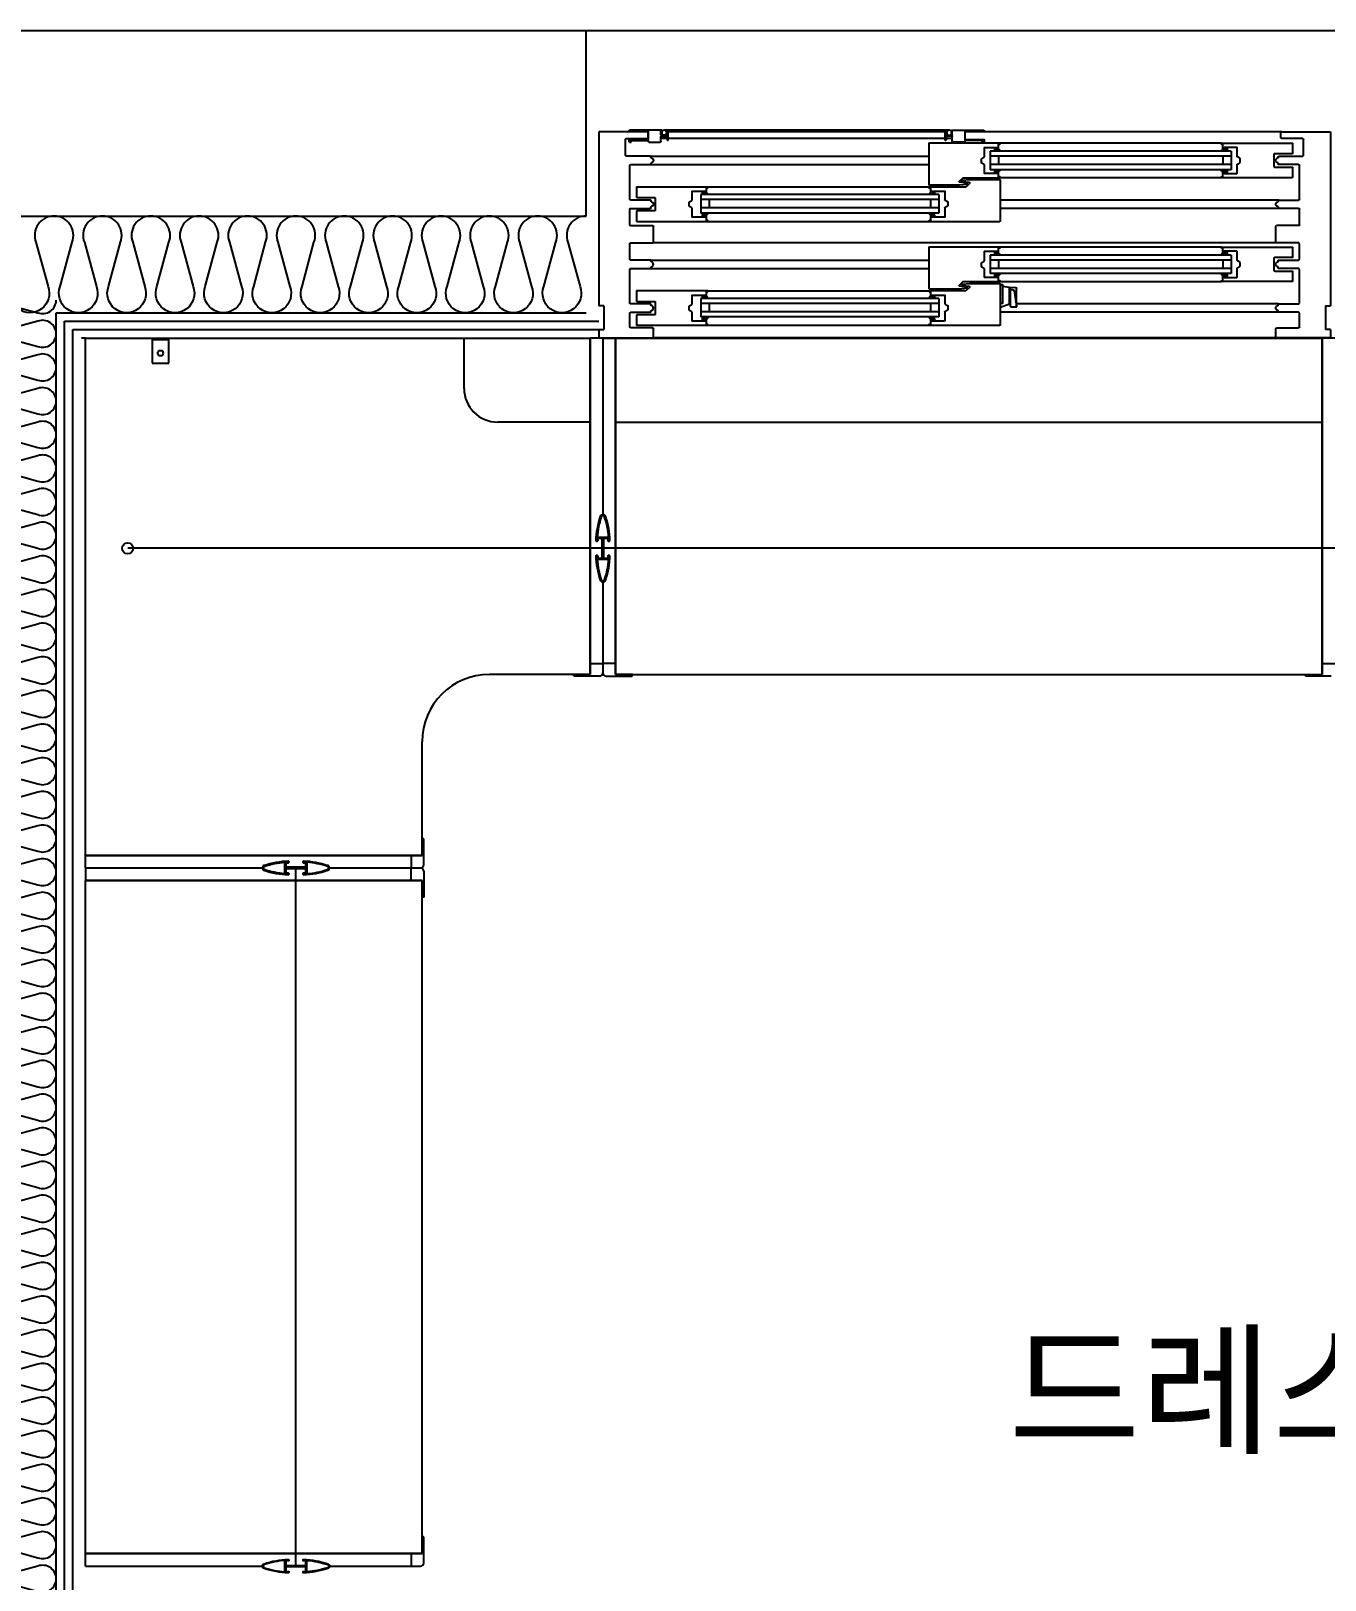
# Model space of a CAD drawing. Header units: millimetres. Extents: x -33000 to 294000, y 0 to 42408.
# Drawn here: x 278241 to 279780, y 22633 to 24475 of the extents above; entities that cross this region are included whole.
import ezdxf
from ezdxf.enums import TextEntityAlignment as Align

# ---------------------------------------------------------------- set-up
doc = ezdxf.new("R2010")
doc.units = ezdxf.units.MM
doc.header["$LTSCALE"] = 50
doc.layers.add('arch', color=8, linetype='Continuous')
doc.layers.add('실명', color=9, linetype='Continuous')
doc.styles.add('FORTELINE', font='malgun.ttf')

# ---------------------------------------------------------------- blocks, each defined once
blk = doc.blocks.new('XR-Unit-Plan$0$WG-민간-BPW_900')
for p, q in [((15, 245.3), (15, 38.3)), ((73, 245.3), (15, 245.3)), ((73, 245.3), (449.6, 245.3)), ((74, 238.3), (74, 244.3)), ((465.6, 247.2), (427.1, 247.2)), ((427.1, 246.2), (449.1, 246.2)), ((449.6, 245.7), (449.6, 236.7)), ((464.6, 241.7), (464.6, 246.2)), ((464.6, 246.2), (465.6, 246.2)), ((464.6, 234.2), (464.6, 239.7)), ((471.6, 241.2), (465.1, 241.2)), ((465.1, 240.2), (471.6, 240.2)), ((468.5, 247.3), (807, 247.3)), ((472.1, 247.2), (471.6, 247.2)), ((471.6, 246.2), (472.1, 246.2)), ((472.1, 246.2), (472.1, 241.7)), ((472.1, 239.7), (472.1, 235.7)), ((473.1, 235.7), (473.1, 246.2)), ((473.1, 245.3), (802.5, 245.3)), ((802.5, 235.7), (802.5, 246.2)), ((803.5, 247.2), (804, 247.2)), ((804, 246.2), (803.5, 246.2)), ((803.5, 246.2), (803.5, 241.7)), ((803.5, 239.7), (803.5, 235.7)), ((804, 241.2), (810.5, 241.2)), ((810.5, 240.2), (804, 240.2)), ((810, 247.2), (848.5, 247.2)), ((811, 246.2), (810, 246.2)), ((811, 241.7), (811, 246.2)), ((811, 234.2), (811, 239.7)), ((826, 245.7), (826, 236.7)), ((826, 238.3), (826, 244.3)), ((848.5, 246.2), (826.5, 246.2)), ((827, 245.3), (885, 245.3)), ((885, 245.3), (885, 38.3)), ((47, 217.3), (47, 236.3)), ((48, 237.3), (73, 237.3)), ((133, 222.2), (419.5, 222.2)), ((133, 222.2), (133, 200.3)), ((143, 224.8), (145.6, 222.2)), ((144.5, 231.8), (408, 231.8)), ((409.5, 224.8), (406.9, 222.2)), ((419.5, 222.2), (419.5, 200.3)), ((426.6, 235.7), (426.6, 233.7)), ((449.1, 236.2), (427.1, 236.2)), ((427.1, 233.2), (429.1, 233.2)), ((427.6, 234), (427.6, 235.2)), ((427.6, 235.2), (449.1, 235.2)), ((429.1, 234), (427.6, 234)), ((429.1, 233.2), (429.1, 234)), ((449.6, 234.7), (449.6, 233.7)), ((450.1, 233.2), (463.6, 233.2)), ((464.6, 237.3), (472.1, 237.3)), ((473.1, 237.3), (802.5, 237.3)), ((803.5, 237.3), (811, 237.3)), ((825.5, 233.2), (812, 233.2)), ((826, 234.7), (826, 233.7)), ((826.5, 236.2), (848.5, 236.2)), ((848, 235.2), (826.5, 235.2)), ((852, 237.3), (827, 237.3)), ((846.5, 233.2), (846.5, 234)), ((846.5, 234), (848, 234)), ((848.5, 233.2), (846.5, 233.2)), ((848, 234), (848, 235.2)), ((849, 235.7), (849, 233.7)), ((853, 217.3), (853, 236.3)), ((76.5, 216.3), (48, 216.3)), ((52, 165.2), (52, 205.3)), ((53, 206.3), (76.5, 206.3)), ((77, 215.1), (77, 215.8)), ((77, 206.8), (77, 207.4)), ((133, 216.3), (419.5, 216.3)), ((133, 206.3), (419.5, 206.3)), ((143, 216.3), (143, 206.3)), ((409.5, 216.3), (409.5, 206.3)), ((823.5, 216.3), (492.5, 216.3)), ((823.5, 206.3), (492.5, 206.3)), ((823, 215.1), (823, 215.8)), ((823, 206.8), (823, 207.4)), ((823.5, 216.3), (852, 216.3)), ((847, 206.3), (823.5, 206.3)), ((848, 165.2), (848, 205.3)), ((133, 200.3), (419.5, 200.3)), ((143, 197.7), (145.6, 200.3)), ((144.5, 190.8), (408, 190.8)), ((409.5, 197.7), (406.9, 200.3)), ((407.5, 139.3), (407.5, 187.8)), ((408, 188.3), (444, 188.3)), ((444, 188.3), (452.6, 187.3)), ((452.6, 186.2), (444, 185.3)), ((444, 185.3), (444, 183.8)), ((453, 186.8), (453, 186.7)), ((444, 183.8), (448.4, 179.7)), ((448.4, 179.7), (492, 179.7)), ((473.5, 174.3), (473.5, 164.5)), ((489, 174.8), (474, 174.8)), ((480.5, 170.7), (480.5, 148.8)), ((480.5, 170.7), (763.7, 170.7)), ((485.5, 173.3), (488.5, 173.3)), ((485.5, 171.8), (485.5, 173.3)), ((490, 171.8), (485.5, 171.8)), ((489, 173.8), (489, 174.8)), ((492, 178.7), (490.5, 178.7)), ((490.5, 178.7), (490.5, 172.3)), ((490.5, 173.3), (493.1, 170.7)), ((492, 179.7), (755.5, 179.7)), ((757, 173.3), (754.4, 170.7)), ((763.7, 170.7), (763.7, 148.8)), ((52, 134.8), (52, 153.3)), ((76.5, 164.2), (53, 164.2)), ((53, 154.3), (76.5, 154.3)), ((76.5, 164.2), (407.5, 164.2)), ((76.5, 154.3), (407.5, 154.3)), ((77, 163.1), (77, 163.8)), ((77, 154.8), (77, 155.4)), ((470, 162), (470, 157.5)), ((473.2, 164.1), (470.3, 162.4)), ((470.3, 157.1), (473.2, 155.4)), ((473.5, 155), (473.5, 144.3)), ((480.5, 164.8), (763.7, 164.8)), ((480.5, 154.8), (763.7, 154.8)), ((480.5, 148.8), (763.7, 148.8)), ((490.5, 164.8), (490.5, 154.8)), ((490.5, 164.8), (490.5, 154.8)), ((490.5, 146.2), (493.1, 148.8)), ((753.7, 164.8), (753.7, 154.8)), ((753.7, 164.8), (753.7, 154.8)), ((757, 146.2), (754.4, 148.8)), ((823, 163.1), (823, 163.8)), ((823, 154.8), (823, 155.4)), ((823.5, 164.2), (847, 164.2)), ((847, 154.3), (823.5, 154.3)), ((848, 134.8), (848, 153.3)), ((53, 133.8), (79, 133.8)), ((492, 138.8), (408, 138.8)), ((474, 143.8), (489, 143.8)), ((485.5, 145.3), (485.5, 146.8)), ((485.5, 146.8), (490, 146.8)), ((488.5, 145.3), (485.5, 145.3)), ((489, 143.8), (489, 144.8)), ((490.5, 146.3), (490.5, 139.8)), ((490.5, 139.8), (492, 139.8)), ((755.5, 138.8), (492, 138.8)), ((847, 133.8), (821, 133.8)), ((79, 113.3), (821, 113.3)), ((133, 98.7), (133, 76.8)), ((133, 98.7), (419.5, 98.7)), ((133, 92.8), (419.5, 92.8)), ((143, 101.3), (145.6, 98.7)), ((143, 92.8), (143, 82.8)), ((143, 92.8), (143, 82.8)), ((144.5, 108.3), (408, 108.3)), ((409.5, 101.3), (406.9, 98.7)), ((409.5, 92.8), (409.5, 82.8)), ((409.5, 92.8), (409.5, 82.8)), ((419.5, 98.7), (419.5, 76.8)), ((823.5, 92.8), (492.5, 92.8)), ((60, 79.3), (60, 67.8)), ((133, 82.8), (419.5, 82.8)), ((133, 76.8), (419.5, 76.8)), ((143, 74.2), (145.6, 76.8)), ((409.5, 74.2), (406.9, 76.8)), ((823.5, 82.8), (492.5, 82.8)), ((408, 67.3), (144.5, 67.3)), ((388.1, 37.9), (388.1, 59)), ((391.1, 56.4), (388.2, 38)), ((389, 60), (396.6, 60.3)), ((395.3, 58), (393, 58)), ((395.3, 58), (395.3, 60.2)), ((395.3, 37.9), (395.3, 58)), ((407.5, 15.8), (407.5, 64.3)), ((408, 64.8), (444, 64.8)), ((444, 64.8), (452.6, 63.8)), ((452.6, 62.7), (444, 61.8)), ((444, 61.8), (444, 60.3)), ((444, 60.3), (448.4, 56.3)), ((448.4, 56.3), (492, 56.3)), ((453, 63.3), (453, 63.2)), ((490.5, 55.2), (490.5, 48.8)), ((492, 55.2), (490.5, 55.2)), ((755.5, 56.3), (492, 56.3)), ((21, 38.3), (15, 38.3)), ((21, 38.3), (21, 10.3)), ((76.5, 40.8), (388.1, 40.8)), ((389.1, 36.9), (394.3, 36.9)), ((396.6, 40.8), (395.3, 40.8)), ((470, 38.5), (470, 34)), ((473.2, 40.6), (470.3, 38.9)), ((473.5, 50.8), (473.5, 41)), ((489, 51.3), (474, 51.3)), ((480.5, 47.2), (480.5, 25.3)), ((480.5, 47.2), (763.7, 47.2)), ((480.5, 41.3), (763.7, 41.3)), ((485.5, 49.8), (488.5, 49.8)), ((485.5, 48.3), (485.5, 49.8)), ((490, 48.3), (485.5, 48.3)), ((489, 50.3), (489, 51.3)), ((490.5, 49.8), (493.1, 47.2)), ((490.5, 41.3), (490.5, 31.3)), ((490.5, 41.3), (490.5, 31.3)), ((753.7, 41.3), (753.7, 31.3)), ((753.7, 41.3), (753.7, 31.3)), ((757, 49.8), (754.4, 47.2)), ((763.7, 47.2), (763.7, 25.3)), ((879, 38.3), (885, 38.3)), ((879, 38.3), (879, 10.3)), ((76.5, 30.8), (407.5, 30.8)), ((470.3, 33.6), (473.2, 31.9)), ((473.5, 31.5), (473.5, 20.8)), ((474, 20.3), (489, 20.3)), ((480.5, 31.3), (763.7, 31.3)), ((480.5, 25.3), (763.7, 25.3)), ((485.5, 21.8), (485.5, 23.3)), ((485.5, 23.3), (490, 23.3)), ((488.5, 21.8), (485.5, 21.8)), ((489, 20.3), (489, 21.3)), ((490.5, 22.7), (493.1, 25.3)), ((490.5, 22.8), (490.5, 16.3)), ((757, 22.7), (754.4, 25.3)), ((840, 27.3), (840, 15.8)), ((15, 10.3), (21, 10.3)), ((15, 10.3), (15, 0.3)), ((15, 0.3), (79, 0.3)), ((79, 12.3), (53, 12.3)), ((79, 0.3), (821, 0.3)), ((80, 1.3), (80, 11.3)), ((492, 15.3), (408, 15.3)), ((490.5, 16.3), (492, 16.3)), ((755.5, 15.3), (492, 15.3)), ((820, 1.3), (820, 11.3)), ((821, 12.3), (847, 12.3)), ((885, 0.3), (821, 0.3)), ((885, 10.3), (879, 10.3)), ((885, 10.3), (885, 0.3))]:
    blk.add_line(p, q)
for points in [[(60.5, 231.8, 0.414214), (60, 231.3)], [(60, 231.3), (60, 219.8, 0.414214), (60.5, 219.3)], [(143, 191.8), (143, 198.3, 0.414214), (142.5, 198.8), (138, 198.8), (138, 197.3), (141, 197.3, -0.414214), (141.5, 196.8), (141.5, 195.7), (126.5, 195.7, -0.414214), (126, 196.2), (126, 206.5, 0.269143), (125.7, 206.9), (122.8, 208.6, -0.269143), (122.5, 209), (122.5, 213.5, -0.269143), (122.8, 213.9), (125.7, 215.6, 0.269143), (126, 216), (126, 226.3, -0.414214), (126.5, 226.8), (141.5, 226.8), (141.5, 225.8, -0.414214), (141, 225.3), (138, 225.3), (138, 223.8), (142.5, 223.8, 0.414214), (143, 224.3), (143, 230.8)], [(143, 230.8), (144.5, 230.8, 1), (144.5, 231.8)], [(409.5, 224.3), (409.5, 230.8), (408, 230.8, -1), (408, 231.8), (492, 231.8, -0.414214), (492.5, 231.3), (492.5, 182.8, -0.414214), (492, 182.3), (456, 182.3), (447.4, 183.2, -0.382193), (447, 183.7), (447, 183.8, -0.382131), (447.4, 184.3), (456, 185.3), (456, 186.7), (451.5, 190.8), (408, 190.8, -0.414214), (407.5, 191.3, -0.414214), (408, 191.8), (409.5, 191.8), (409.5, 195.2), (410, 195.7), (409.5, 196.2), (409.5, 198.3, -0.414214), (410, 198.8), (414.5, 198.8), (414.5, 197.3), (411.5, 197.3, 0.414214), (411, 196.8), (411, 195.7), (426, 195.7, 0.414214), (426.5, 196.2), (426.5, 206, -0.269143), (426.8, 206.4), (429.7, 208.1, 0.269143), (430, 208.5), (430, 213, 0.269143), (429.7, 213.4), (426.8, 215.1, -0.269143), (426.5, 215.5), (426.5, 226.3, 0.414214), (426, 226.8), (411, 226.8), (411, 225.8, 0.414214), (411.5, 225.3), (414.5, 225.3), (414.5, 223.8), (410, 223.8, -0.414214), (409.5, 224.3)], [(60.5, 203.3, 0.414214), (60, 202.8), (60, 191.3)], [(60.5, 219.3), (81.3, 219.3, -0.414214), (82.3, 218.3), (82.3, 204.3, -0.414214), (81.3, 203.3), (60.5, 203.3)], [(60, 191.3, 0.414214), (60.5, 190.8)], [(144.5, 190.8, 0.414214), (145, 191.3, 0.414214), (144.5, 191.8), (143, 191.8)], [(757, 178.7), (755.5, 178.7, -1), (755.5, 179.7)], [(757, 139.8), (757, 146.3, -0.414214), (757.5, 146.8), (762, 146.8), (762, 145.3), (759, 145.3, 0.414214), (758.5, 144.8), (758.5, 143.8), (773.5, 143.8, 0.414214), (774, 144.3), (774, 154.5, -0.269143), (774.3, 154.9), (777.2, 156.6, 0.269143), (777.5, 157), (777.5, 161.5, 0.269143), (777.2, 161.9), (774.3, 163.6, -0.269143), (774, 164), (774, 174.3, 0.414214), (773.5, 174.8), (758.5, 174.8), (758.5, 173.8, 0.414214), (759, 173.3), (762, 173.3), (762, 171.8), (757.5, 171.8, -0.414214), (757, 172.3), (757, 178.7)], [(839.5, 167.3), (818.7, 167.3, 0.414214), (817.7, 166.3), (817.7, 152.3, 0.414214), (818.7, 151.3), (839.5, 151.3)], [(839.5, 179.7, -0.414214), (840, 179.2)], [(840, 179.2), (840, 167.8, -0.414214), (839.5, 167.3)], [(839.5, 151.3, -0.414214), (840, 150.8)], [(840, 150.8), (840, 139.3, -0.414214), (839.5, 138.8)], [(53, 113.3), (79, 113.3, 0.414214), (80, 114.3), (80, 132.8)], [(755.5, 138.8, -0.414214), (755, 139.3, -0.414214), (755.5, 139.8), (757, 139.8)], [(847, 113.3), (821, 113.3, -0.414214), (820, 114.3), (820, 132.8)], [(53, 82.8), (76.5, 82.8, 0.414214), (77, 83.3), (77, 83.9, -0.341999), (77.7, 84.8, 0.774597), (77.7, 90.7, -0.341999), (77, 91.6), (77, 92.3, 0.414214), (76.5, 92.8), (53, 92.8, -0.414214), (52, 93.8), (52, 112.3, -0.414214), (53, 113.3)], [(847, 82.8), (823.5, 82.8, -0.414214), (823, 83.3), (823, 83.9, 0.341999), (822.2, 84.8, -0.774597), (822.2, 90.7, 0.341999), (823, 91.6), (823, 92.3, -0.414214), (823.5, 92.8), (847, 92.8, 0.414214), (848, 93.8), (848, 112.3, 0.414214), (847, 113.3)], [(60.5, 108.3, 0.414214), (60, 107.8)], [(60, 107.8), (60, 96.3, 0.414214), (60.5, 95.8)], [(60.5, 95.8), (81.3, 95.8, -0.414214), (82.3, 94.8), (82.3, 80.8, -0.414214), (81.3, 79.8), (60.5, 79.8)], [(143, 68.3), (143, 74.8, 0.414214), (142.5, 75.3), (138, 75.3), (138, 73.8), (141, 73.8, -0.414214), (141.5, 73.3), (141.5, 72.3), (126.5, 72.3, -0.414214), (126, 72.8), (126, 83, 0.269143), (125.7, 83.4), (122.8, 85.1, -0.269143), (122.5, 85.5), (122.5, 90, -0.269143), (122.8, 90.4), (125.7, 92.1, 0.269143), (126, 92.5), (126, 102.8, -0.414214), (126.5, 103.3), (141.5, 103.3), (141.5, 102.3, -0.414214), (141, 101.8), (138, 101.8), (138, 100.3), (142.5, 100.3, 0.414214), (143, 100.8)], [(143, 100.8), (143, 107.3), (144.5, 107.3, 1), (144.5, 108.3)], [(409.5, 100.8), (409.5, 107.3), (408, 107.3, -1), (408, 108.3), (492, 108.3, -0.414214), (492.5, 107.8), (492.5, 59.3, -0.414214), (492, 58.8), (456, 58.8), (447.4, 59.7, -0.382193), (447, 60.2), (447, 60.3, -0.382131), (447.4, 60.8), (456, 61.8), (456, 63.2), (451.5, 67.3), (408, 67.3, -0.414214), (407.5, 67.8, -0.414214), (408, 68.3), (409.5, 68.3), (409.5, 74.8)], [(409.5, 74.8, -0.414214), (410, 75.3), (414.5, 75.3), (414.5, 73.8), (411.5, 73.8, 0.414214), (411, 73.3), (411, 72.3), (426, 72.3, 0.414214), (426.5, 72.8), (426.5, 82.5, -0.269143), (426.8, 82.9), (429.7, 84.6, 0.269143), (430, 85), (430, 89.5, 0.269143), (429.7, 89.9), (426.8, 91.6, -0.269143), (426.5, 92), (426.5, 102.8, 0.414214), (426, 103.3), (411, 103.3), (411, 102.3, 0.414214), (411.5, 101.8), (414.5, 101.8), (414.5, 100.3), (410, 100.3, -0.414214), (409.5, 100.8)], [(52, 81.8, -0.414214), (53, 82.8)], [(53, 40.8, -0.414214), (52, 41.8), (52, 81.8)], [(60.5, 79.8, 0.414214), (60, 79.3)], [(848, 81.8, 0.414214), (847, 82.8)], [(847, 40.8, 0.414214), (848, 41.8), (848, 81.8)], [(60, 67.8, 0.414214), (60.5, 67.3)], [(60.5, 67.3), (144.5, 67.3, 0.414214), (145, 67.8, 0.414214), (144.5, 68.3), (143, 68.3)], [(757, 55.2), (755.5, 55.2, -1), (755.5, 56.3)], [(757, 16.3), (757, 22.8, -0.414214), (757.5, 23.3), (762, 23.3), (762, 21.8), (759, 21.8, 0.414214), (758.5, 21.3), (758.5, 20.3), (773.5, 20.3, 0.414214), (774, 20.8), (774, 31, -0.269143), (774.3, 31.4), (777.2, 33.1, 0.269143), (777.5, 33.5), (777.5, 38, 0.269143), (777.2, 38.4), (774.3, 40.1, -0.269143), (774, 40.5), (774, 50.8, 0.414214), (773.5, 51.3), (758.5, 51.3), (758.5, 50.3, 0.414214), (759, 49.8), (762, 49.8), (762, 48.3), (757.5, 48.3, -0.414214), (757, 48.8), (757, 55.2)], [(839.5, 56.3, -0.414214), (840, 55.7)], [(840, 55.7), (840, 44.3, -0.414214), (839.5, 43.8)], [(53, 30.8), (76.5, 30.8, 0.414214), (77, 31.3), (77, 31.9, -0.341999), (77.7, 32.8, 0.774597), (77.7, 38.7, -0.341999), (77, 39.6), (77, 40.3, 0.414214), (76.5, 40.8), (53, 40.8)], [(839.5, 43.8), (818.7, 43.8, 0.414214), (817.7, 42.8), (817.7, 28.8, 0.414214), (818.7, 27.8), (839.5, 27.8)], [(847, 30.8), (823.5, 30.8, -0.414214), (823, 31.3), (823, 31.9, 0.341999), (822.2, 32.8, -0.774597), (822.2, 38.7, 0.341999), (823, 39.6), (823, 40.3, -0.414214), (823.5, 40.8), (847, 40.8)], [(52, 13.3), (52, 29.8, -0.414214), (53, 30.8)], [(839.5, 27.8, -0.414214), (840, 27.3)], [(848, 13.3), (848, 29.8, 0.414214), (847, 30.8)], [(755.5, 15.3, -0.414214), (755, 15.8, -0.414214), (755.5, 16.3), (757, 16.3)], [(840, 16.2), (840, 15.8, -0.414214), (839.5, 15.3)]]:
    blk.add_lwpolyline(points, format="xyb")
for points in [[(144.5, 231.8), (60.5, 231.8)], [(60.5, 190.8), (144.5, 190.8)], [(755.5, 179.7), (839.5, 179.7)], [(839.5, 138.8), (755.5, 138.8)], [(144.5, 108.3), (60.5, 108.3)], [(407.5, 36.8), (396.6, 40.8), (396.6, 60.3), (404.9, 61.6)], [(407.5, 63.8), (404.9, 63.8), (404.9, 41.1), (407.5, 41.1)], [(755.5, 56.3), (839.5, 56.3)], [(839.5, 15.3), (755.5, 15.3)]]:
    blk.add_lwpolyline(points)
for centre in [(468.5, 244.3), (807, 244.3)]:
    blk.add_circle(centre, 3)
for centre, radius, start, end in [((73, 244.3), 1, 0, 90), ((427.1, 246.7), 0.5, 90, 270), ((449.1, 245.7), 0.5, 0, 90), ((465.1, 241.7), 0.5, 180, 270), ((465.1, 239.7), 0.5, 90, 180), ((465.6, 246.7), 0.5, 270, 90), ((471.6, 246.7), 0.5, 90, 270), ((471.6, 241.7), 0.5, 270, 0), ((471.6, 239.7), 0.5, 0, 90), ((472.1, 246.2), 1, 0, 90), ((803.5, 246.2), 1, 90, 180), ((804, 241.7), 0.5, 180, 270), ((804, 239.7), 0.5, 90, 180), ((804, 246.7), 0.5, 270, 90), ((810, 246.7), 0.5, 90, 270), ((810.5, 241.7), 0.5, 270, 0), ((810.5, 239.7), 0.5, 0, 90), ((826.5, 245.7), 0.5, 90, 180), ((827, 244.3), 1, 90, 180), ((848.5, 246.7), 0.5, 270, 90), ((48, 236.3), 1, 90, 180), ((73, 238.3), 1, 270, 0), ((427.1, 235.7), 0.5, 90, 180), ((427.1, 233.7), 0.5, 180, 270), ((449.1, 236.7), 0.5, 270, 0), ((449.1, 234.7), 0.5, 0, 90), ((450.1, 233.7), 0.5, 180, 270), ((463.6, 234.2), 1, 270, 0), ((472.6, 235.7), 0.5, 180, 0), ((803, 235.7), 0.5, 180, 0), ((812, 234.2), 1, 180, 270), ((825.5, 233.7), 0.5, 270, 0), ((827, 238.3), 1, 180, 270), ((826.5, 236.7), 0.5, 180, 270), ((826.5, 234.7), 0.5, 90, 180), ((848.5, 235.7), 0.5, 0, 90), ((848.5, 233.7), 0.5, 270, 0), ((852, 236.3), 1, 0, 90), ((48, 217.3), 1, 180, 270), ((53, 205.3), 1, 90, 180), ((76.5, 215.8), 0.5, 0, 90), ((76.5, 206.8), 0.5, 270, 0), ((78, 215.1), 1, 180, 255.5225), ((78, 207.4), 1, 104.4775, 180), ((77, 211.3), 3, 284.4775, 75.5225), ((823, 211.3), 3, 104.4775, 255.5225), ((822, 215.1), 1, 284.4775, 0), ((822, 207.4), 1, 0, 75.5225), ((823.5, 215.8), 0.5, 90, 180), ((823.5, 206.8), 0.5, 180, 270), ((847, 205.3), 1, 0, 90), ((852, 217.3), 1, 270, 0), ((408, 187.8), 0.5, 90, 180), ((452.5, 186.8), 0.5, 0, 83.666), ((452.5, 186.7), 0.5, 276.3464, 0), ((474, 174.3), 0.5, 90, 180), ((488.5, 173.8), 0.5, 270, 0), ((490, 172.3), 0.5, 270, 0), ((492, 179.2), 0.5, 270, 90), ((53, 165.2), 1, 180, 270), ((53, 153.3), 1, 90, 180), ((76.5, 163.8), 0.5, 0, 90.0003), ((76.5, 154.8), 0.5, 270, 0), ((78, 163.1), 1, 180, 255.5225), ((78, 155.4), 1, 104.4775, 180), ((77, 159.3), 3, 284.4775, 75.5225), ((470.5, 162), 0.5, 119.7449, 180), ((470.5, 157.5), 0.5, 180, 240.2551), ((473, 164.5), 0.5, 299.7449, 0), ((473, 155), 0.5, 360, 60.2551), ((823, 159.3), 3, 104.4775, 255.5225), ((822, 163.1), 1, 284.4775, 0), ((822, 155.4), 1, 0, 75.5225), ((823.5, 163.8), 0.5, 89.9997, 180), ((823.5, 154.8), 0.5, 180, 270), ((847, 165.2), 1, 270, 0), ((847, 153.3), 1, 0, 90), ((53, 134.8), 1, 180, 270), ((79, 132.8), 1, 0, 90), ((408, 139.3), 0.5, 180, 270), ((474, 144.3), 0.5, 180, 270), ((488.5, 144.8), 0.5, 0, 90), ((490, 146.3), 0.5, 0, 90), ((492, 139.3), 0.5, 270, 90), ((821, 132.8), 1, 90, 180), ((847, 134.8), 1, 270, 0), ((389.1, 59), 1, 92.2775, 180), ((393, 56.1), 1.88, 90, 168.8801), ((408, 64.3), 0.5, 90, 180), ((452.5, 63.3), 0.5, 0, 83.666), ((452.5, 63.2), 0.5, 276.3464, 0), ((492, 55.7), 0.5, 270, 90), ((389.1, 37.9), 1, 180, 270), ((389.2, 37.9), 1, 171.0635, 270), ((394.3, 37.9), 1, 270, 0.0858), ((470.5, 38.5), 0.5, 119.7449, 180), ((473, 41), 0.5, 299.7449, 0), ((474, 50.8), 0.5, 90, 180), ((488.5, 50.3), 0.5, 270, 0), ((490, 48.8), 0.5, 270, 0), ((470.5, 34), 0.5, 180, 240.2551), ((473, 31.5), 0.5, 360, 60.2551), ((474, 20.8), 0.5, 180, 270), ((488.5, 21.3), 0.5, 0, 90), ((490, 22.8), 0.5, 0, 90), ((53, 13.3), 1, 180, 270), ((79, 11.3), 1, 0, 90), ((79, 1.3), 1, 270, 0), ((408, 15.8), 0.5, 180, 270), ((492, 15.8), 0.5, 270, 90), ((821, 11.3), 1, 90, 180), ((821, 1.3), 1, 180, 270), ((847, 13.3), 1, 270, 0)]:
    blk.add_arc(centre, radius, start, end)

msp = doc.modelspace()

# ---------------------------------------------------------------- linework, layer by layer
at = {"layer": 'arch', "ltscale": 25}
for p, q in [((278901.2, 24474.6), (277941.2, 24474.6)), ((278901.2, 24254.6), (278901.2, 24474.6)), ((279801.2, 24474.6), (278901.2, 24474.6)), ((278191.2, 24254.6), (278901.2, 24254.6)), ((278271.2, 21264.6), (278271.2, 24139.6)), ((278271.2, 24139.6), (278901.2, 24139.6)), ((278281.2, 24129.6), (278916.2, 24129.6)), ((278281.2, 21264.6), (278281.2, 24129.6)), ((278291.2, 24119.6), (278916.2, 24119.6)), ((278291.2, 21264.6), (278291.2, 24119.6)), ((278306.2, 24109.6), (278301.2, 24109.6)), ((278306.2, 23494.6), (278306.2, 24109.6)), ((278306.2, 24109.6), (278906.2, 24109.6)), ((278385.2, 24109.6), (278385.2, 24079.6)), ((278405.2, 24107.6), (278385.2, 24107.6)), ((278405.2, 24079.6), (278405.2, 24109.6)), ((278756.2, 24049.6), (278756.2, 24109.6)), ((278906.2, 23709.6), (278906.2, 24109.6)), ((278921.2, 24109.6), (278906.2, 24109.6)), ((278921.2, 24109.6), (278936.2, 24109.6)), ((278936.2, 24109.6), (279776.2, 24109.6)), ((278936.2, 23709.6), (278936.2, 24109.6)), ((279776.2, 23709.6), (279776.2, 24109.6)), ((279791.2, 24109.6), (279776.2, 24109.6)), ((278385.2, 24079.6), (278405.2, 24079.6)), ((278906.2, 24009.6), (278796.2, 24009.6)), ((278936.2, 24009.6), (279776.2, 24009.6)), ((282276.2, 23859.6), (278356.2, 23859.6)), ((278906.2, 23709.6), (278906.2, 23722.6)), ((278906.2, 23722.6), (278921.2, 23722.6)), ((278936.2, 23722.6), (278921.2, 23722.6)), ((278921.2, 23722.6), (278921.2, 23711.6)), ((278936.2, 23709.6), (278936.2, 23722.6)), ((279776.2, 23709.6), (279776.2, 23722.6)), ((279776.2, 23722.6), (279791.2, 23722.6)), ((278906.2, 23709.6), (278786.2, 23709.6)), ((278886.5, 23707.6), (278886.2, 23709.6)), ((278886.2, 23709.6), (278906.2, 23709.6)), ((278917.2, 23707.6), (278886.5, 23707.6)), ((278925.2, 23707.6), (278955.9, 23707.6)), ((278936.2, 23709.6), (279776.2, 23709.6)), ((278956.2, 23709.6), (278936.2, 23709.6)), ((278955.9, 23707.6), (278956.2, 23709.6)), ((279756.5, 23707.6), (279756.2, 23709.6)), ((279756.2, 23709.6), (279776.2, 23709.6)), ((279787.2, 23707.6), (279756.5, 23707.6)), ((278706.2, 23494.6), (278706.2, 23629.6)), ((278708.2, 23514.3), (278706.2, 23514.6)), ((278706.2, 23514.6), (278706.2, 23494.6)), ((278708.2, 23483.6), (278708.2, 23514.3)), ((278701.2, 23494.6), (278306.2, 23494.6)), ((278306.2, 23494.6), (278706.2, 23494.6)), ((278306.2, 23479.6), (278306.2, 23494.6)), ((278306.2, 23479.6), (278306.2, 23464.6)), ((278306.2, 23479.6), (278516.2, 23479.6)), ((278543.2, 23472.8), (278543.2, 23486.4)), ((278547.2, 23485.8), (278544.2, 23485.8)), ((278544.2, 23485.8), (278544.2, 23480.4)), ((278544.2, 23480.4), (278568.2, 23480.4)), ((278547.7, 23487.1), (278547.7, 23486.3)), ((278556.2, 22650.4), (278556.2, 23480.4)), ((278564.7, 23486.3), (278564.7, 23487.1)), ((278568.2, 23485.8), (278565.2, 23485.8)), ((278568.2, 23480.4), (278568.2, 23485.8)), ((278569.2, 23472.8), (278569.2, 23486.4)), ((278596.2, 23479.6), (278704.2, 23479.6)), ((278706.2, 23494.6), (278693.2, 23494.6)), ((278693.2, 23494.6), (278693.2, 23479.6)), ((278693.2, 23464.6), (278693.2, 23479.6)), ((278693.2, 23479.6), (278704.2, 23479.6)), ((278306.2, 22664.6), (278306.2, 23464.6)), ((278706.2, 23464.6), (278306.2, 23464.6)), ((278568.2, 23478.9), (278544.2, 23478.9)), ((278544.2, 23478.9), (278544.2, 23473.4)), ((278544.2, 23473.4), (278547.2, 23473.4)), ((278547.7, 23472.9), (278547.7, 23472.1)), ((278564.7, 23472.1), (278564.7, 23472.9)), ((278565.2, 23473.4), (278568.2, 23473.4)), ((278568.2, 23473.4), (278568.2, 23478.9)), ((278706.2, 23464.6), (278693.2, 23464.6)), ((278706.2, 22664.6), (278706.2, 23464.6)), ((278706.2, 23444.6), (278706.2, 23464.6)), ((278708.2, 23475.6), (278708.2, 23444.9)), ((278708.2, 23444.9), (278706.2, 23444.6)), ((278708.2, 22684.3), (278706.2, 22684.6)), ((278706.2, 22684.6), (278706.2, 22664.6)), ((278708.2, 22653.6), (278708.2, 22684.3)), ((278706.2, 22664.6), (278306.2, 22664.6)), ((278306.2, 22649.6), (278306.2, 22664.6)), ((278706.2, 22664.6), (278693.2, 22664.6)), ((278693.2, 22664.6), (278693.2, 22649.6)), ((278693.2, 22649.6), (278704.2, 22649.6))]:
    msp.add_line(p, q, dxfattribs=at)
for points in [[(278901.2, 24254.6, 0.524856), (278879.7, 24223.4), (278894, 24170.8, -1.449198), (278851, 24170.8), (278865.2, 24223.4, 0.524856), (278843.7, 24254.6, 0.524856), (278822.2, 24223.4), (278836.5, 24170.8, -1.449198), (278793.5, 24170.8), (278807.7, 24223.4, 0.524856), (278786.2, 24254.6, 0.524856), (278764.7, 24223.4), (278779, 24170.8, -1.449198), (278736, 24170.8), (278750.2, 24223.4, 0.524856), (278728.7, 24254.6, 0.524856), (278707.2, 24223.4), (278721.5, 24170.8, -1.449198), (278678.5, 24170.8), (278692.7, 24223.4, 0.524856), (278671.2, 24254.6, 0.524856), (278649.7, 24223.4), (278664, 24170.8, -1.449198), (278621, 24170.8), (278635.2, 24223.4, 0.524856), (278613.7, 24254.6, 0.524856), (278592.2, 24223.4), (278606.5, 24170.8, -1.449198), (278563.5, 24170.8), (278577.7, 24223.4, 0.524856), (278556.2, 24254.6, 0.524856), (278534.7, 24223.4), (278549, 24170.8, -1.449198), (278506, 24170.8), (278520.2, 24223.4, 0.524856), (278498.7, 24254.6, 0.524856), (278477.2, 24223.4), (278491.5, 24170.8, -1.449198), (278448.5, 24170.8), (278462.7, 24223.4, 0.524856), (278441.2, 24254.6, 0.524856), (278419.7, 24223.4), (278434, 24170.8, -1.449198), (278391, 24170.8), (278405.2, 24223.4, 0.524856), (278383.7, 24254.6, 0.524856), (278362.2, 24223.4), (278376.5, 24170.8, -1.449198), (278333.5, 24170.8), (278347.7, 24223.4, 0.524856), (278326.2, 24254.6, 0.524856), (278304.7, 24223.4), (278319, 24170.8, -1.449198), (278276, 24170.8), (278290.2, 24223.4, 0.524856), (278268.7, 24254.6, 0.524856), (278247.2, 24223.4), (278261.5, 24170.8, -1.449198), (278218.5, 24170.8)], [(278212.9, 24149.6), (278249.5, 24139.6, 0.524856), (278271.2, 24154.6)], [(278212.9, 24109.6), (278249.5, 24099.6, 0.524856), (278271.2, 24114.6, 0.524856), (278249.5, 24129.6), (278212.9, 24119.6, -1.449198)], [(278212.9, 24069.6), (278249.5, 24059.6, 0.524856), (278271.2, 24074.6, 0.524856), (278249.5, 24089.6), (278212.9, 24079.6, -1.449198)], [(278212.9, 24029.6), (278249.5, 24019.6, 0.524856), (278271.2, 24034.6, 0.524856), (278249.5, 24049.6), (278212.9, 24039.6, -1.449198)], [(278212.9, 23989.6), (278249.5, 23979.6, 0.524856), (278271.2, 23994.6, 0.524856), (278249.5, 24009.6), (278212.9, 23999.6, -1.449198)], [(278212.9, 23949.6), (278249.5, 23939.6, 0.524856), (278271.2, 23954.6, 0.524856), (278249.5, 23969.6), (278212.9, 23959.6, -1.449198)], [(278212.9, 23909.6), (278249.5, 23899.6, 0.524856), (278271.2, 23914.6, 0.524856), (278249.5, 23929.6), (278212.9, 23919.6, -1.449198)], [(278212.9, 23869.6), (278249.5, 23859.6, 0.524856), (278271.2, 23874.6, 0.524856), (278249.5, 23889.6), (278212.9, 23879.6, -1.449198)], [(278212.9, 23829.6), (278249.5, 23819.6, 0.524856), (278271.2, 23834.6, 0.524856), (278249.5, 23849.6), (278212.9, 23839.6, -1.449198)], [(278212.9, 23789.6), (278249.5, 23779.6, 0.524856), (278271.2, 23794.6, 0.524856), (278249.5, 23809.6), (278212.9, 23799.6, -1.449198)], [(278212.9, 23749.6), (278249.5, 23739.6, 0.524856), (278271.2, 23754.6, 0.524856), (278249.5, 23769.6), (278212.9, 23759.6, -1.449198)], [(278212.9, 23709.6), (278249.5, 23699.6, 0.524856), (278271.2, 23714.6, 0.524856), (278249.5, 23729.6), (278212.9, 23719.6, -1.449198)], [(278212.9, 23669.6), (278249.5, 23659.6, 0.524856), (278271.2, 23674.6, 0.524856), (278249.5, 23689.6), (278212.9, 23679.6, -1.449198)], [(278212.9, 23629.6), (278249.5, 23619.6, 0.524856), (278271.2, 23634.6, 0.524856), (278249.5, 23649.6), (278212.9, 23639.6, -1.449198)], [(278212.9, 23589.6), (278249.5, 23579.6, 0.524856), (278271.2, 23594.6, 0.524856), (278249.5, 23609.6), (278212.9, 23599.6, -1.449198)], [(278212.9, 23549.6), (278249.5, 23539.6, 0.524856), (278271.2, 23554.6, 0.524856), (278249.5, 23569.6), (278212.9, 23559.6, -1.449198)], [(278212.9, 23509.6), (278249.5, 23499.6, 0.524856), (278271.2, 23514.6, 0.524856), (278249.5, 23529.6), (278212.9, 23519.6, -1.449198)], [(278212.9, 23469.6), (278249.5, 23459.6, 0.524856), (278271.2, 23474.6, 0.524856), (278249.5, 23489.6), (278212.9, 23479.6, -1.449198)], [(278212.9, 23429.6), (278249.5, 23419.6, 0.524856), (278271.2, 23434.6, 0.524856), (278249.5, 23449.6), (278212.9, 23439.6, -1.449198)], [(278212.9, 23389.6), (278249.5, 23379.6, 0.524856), (278271.2, 23394.6, 0.524856), (278249.5, 23409.6), (278212.9, 23399.6, -1.449198)], [(278212.9, 23349.6), (278249.5, 23339.6, 0.524856), (278271.2, 23354.6, 0.524856), (278249.5, 23369.6), (278212.9, 23359.6, -1.449198)], [(278212.9, 23309.6), (278249.5, 23299.6, 0.524856), (278271.2, 23314.6, 0.524856), (278249.5, 23329.6), (278212.9, 23319.6, -1.449198)], [(278212.9, 23269.6), (278249.5, 23259.6, 0.524856), (278271.2, 23274.6, 0.524856), (278249.5, 23289.6), (278212.9, 23279.6, -1.449198)], [(278212.9, 23229.6), (278249.5, 23219.6, 0.524856), (278271.2, 23234.6, 0.524856), (278249.5, 23249.6), (278212.9, 23239.6, -1.449198)], [(278212.9, 23189.6), (278249.5, 23179.6, 0.524856), (278271.2, 23194.6, 0.524856), (278249.5, 23209.6), (278212.9, 23199.6, -1.449198)], [(278212.9, 23149.6), (278249.5, 23139.6, 0.524856), (278271.2, 23154.6, 0.524856), (278249.5, 23169.6), (278212.9, 23159.6, -1.449198)], [(278212.9, 23109.6), (278249.5, 23099.6, 0.524856), (278271.2, 23114.6, 0.524856), (278249.5, 23129.6), (278212.9, 23119.6, -1.449198)], [(278212.9, 23069.6), (278249.5, 23059.6, 0.524856), (278271.2, 23074.6, 0.524856), (278249.5, 23089.6), (278212.9, 23079.6, -1.449198)], [(278212.9, 23029.6), (278249.5, 23019.6, 0.524856), (278271.2, 23034.6, 0.524856), (278249.5, 23049.6), (278212.9, 23039.6, -1.449198)], [(278212.9, 22989.6), (278249.5, 22979.6, 0.524856), (278271.2, 22994.6, 0.524856), (278249.5, 23009.6), (278212.9, 22999.6, -1.449198)], [(278212.9, 22949.6), (278249.5, 22939.6, 0.524856), (278271.2, 22954.6, 0.524856), (278249.5, 22969.6), (278212.9, 22959.6, -1.449198)], [(278212.9, 22909.6), (278249.5, 22899.6, 0.524856), (278271.2, 22914.6, 0.524856), (278249.5, 22929.6), (278212.9, 22919.6, -1.449198)], [(278212.9, 22869.6), (278249.5, 22859.6, 0.524856), (278271.2, 22874.6, 0.524856), (278249.5, 22889.6), (278212.9, 22879.6, -1.449198)], [(278212.9, 22829.6), (278249.5, 22819.6, 0.524856), (278271.2, 22834.6, 0.524856), (278249.5, 22849.6), (278212.9, 22839.6, -1.449198)], [(278212.9, 22789.6), (278249.5, 22779.6, 0.524856), (278271.2, 22794.6, 0.524856), (278249.5, 22809.6), (278212.9, 22799.6, -1.449198)], [(278212.9, 22749.6), (278249.5, 22739.6, 0.524856), (278271.2, 22754.6, 0.524856), (278249.5, 22769.6), (278212.9, 22759.6, -1.449198)], [(278212.9, 22709.6), (278249.5, 22699.6, 0.524856), (278271.2, 22714.6, 0.524856), (278249.5, 22729.6), (278212.9, 22719.6, -1.449198)], [(278212.9, 22669.6), (278249.5, 22659.6, 0.524856), (278271.2, 22674.6, 0.524856), (278249.5, 22689.6), (278212.9, 22679.6, -1.449198)], [(278212.9, 22629.6), (278249.5, 22619.6, 0.524856), (278271.2, 22634.6, 0.524856), (278249.5, 22649.6), (278212.9, 22639.6, -1.449198)]]:
    msp.add_lwpolyline(points, format="xyb", dxfattribs=at)
for points in [[(278906.2, 23714.6), (278906.2, 24109.6)], [(278906.2, 24109.6), (278906.2, 23709.6)], [(278921.2, 24109.6), (278921.2, 23899.6)], [(278936.2, 23714.6), (278936.2, 24109.6)], [(278936.2, 24109.6), (278936.2, 23709.6)], [(279776.2, 23714.6), (279776.2, 24109.6)], [(279776.2, 24109.6), (279776.2, 23709.6)], [(278921.2, 23819.6), (278921.2, 23711.6)], [(278306.2, 23479.6), (278516.2, 23479.6)], [(278596.2, 23479.6), (278704.2, 23479.6)], [(278701.2, 23464.6), (278306.2, 23464.6)], [(278306.2, 23464.6), (278706.2, 23464.6)], [(278701.2, 22664.6), (278306.2, 22664.6)], [(278306.2, 22664.6), (278706.2, 22664.6)], [(278306.2, 22649.6), (278516.2, 22649.6)], [(278596.2, 22649.6), (278704.2, 22649.6)]]:
    msp.add_lwpolyline(points, dxfattribs=at)
for points in [[(278924.1, 23897.6, -0.073891), (278929.2, 23868.6, -0.422671), (278928.7, 23868.1), (278927.9, 23868.1, -0.414214), (278927.4, 23868.6), (278927.4, 23871.6), (278922, 23871.6), (278922, 23847.6), (278927.4, 23847.6), (278927.4, 23850.6, -0.414214), (278927.9, 23851.1), (278928.7, 23851.1, -0.422671), (278929.2, 23850.6, -0.073891), (278924.1, 23821.7, -0.719192), (278918.4, 23821.7, -0.073891), (278913.2, 23850.6, -0.422671), (278913.7, 23851.1), (278914.5, 23851.1, -0.414214), (278915, 23850.6), (278915, 23847.6), (278920.5, 23847.6), (278920.5, 23871.6), (278915, 23871.6), (278915, 23868.6, -0.414214), (278914.5, 23868.1), (278913.7, 23868.1, -0.422671), (278913.2, 23868.6, -0.073891), (278918.4, 23897.6, -0.719192)], [(278918.4, 23897.6, 0.073891), (278913.2, 23868.6, 0.422671), (278913.7, 23868.1), (278914.5, 23868.1, 0.414214), (278915, 23868.6), (278915, 23871.6), (278920.5, 23871.6), (278920.5, 23847.6), (278915, 23847.6), (278915, 23850.6, 0.414214), (278914.5, 23851.1), (278913.7, 23851.1, 0.422671), (278913.2, 23850.6, 0.073891), (278918.4, 23821.7, 0.719192), (278924.1, 23821.7, 0.073891), (278929.2, 23850.6, 0.422671), (278928.7, 23851.1), (278927.9, 23851.1, 0.414214), (278927.4, 23850.6), (278927.4, 23847.6), (278922, 23847.6), (278922, 23871.6), (278927.4, 23871.6), (278927.4, 23868.6, 0.414214), (278927.9, 23868.1), (278928.7, 23868.1, 0.422671), (278929.2, 23868.6, 0.073891), (278924.1, 23897.6, 0.719192)], [(278928, 23872.6, 0.063692), (278923.1, 23897.2, 0.719192), (278919.3, 23897.2, 0.063692), (278914.4, 23872.6)], [(278914.4, 23872.6, -0.063692), (278919.3, 23897.2, -0.719192), (278923.1, 23897.2, -0.063692), (278928, 23872.6)], [(278928, 23846.6, -0.063692), (278923.1, 23822, -0.719192), (278919.3, 23822, -0.063692), (278914.4, 23846.6)], [(278914.4, 23846.6, 0.063692), (278919.3, 23822, 0.719192), (278923.1, 23822, 0.063692), (278928, 23846.6)], [(278518.3, 23476.8, 0.073891), (278547.2, 23471.6, 0.422671), (278547.7, 23472.1), (278547.7, 23472.9, 0.414214), (278547.2, 23473.4), (278544.2, 23473.4), (278544.2, 23478.9), (278568.2, 23478.9), (278568.2, 23473.4), (278565.2, 23473.4, 0.414214), (278564.7, 23472.9), (278564.7, 23472.1, 0.422671), (278565.2, 23471.6, 0.073891), (278594.2, 23476.8, 0.719192), (278594.2, 23482.4, 0.073891), (278565.2, 23487.6, 0.422671), (278564.7, 23487.1), (278564.7, 23486.3, 0.414214), (278565.2, 23485.8), (278568.2, 23485.8), (278568.2, 23480.4), (278544.2, 23480.4), (278544.2, 23485.8), (278547.2, 23485.8, 0.414214), (278547.7, 23486.3), (278547.7, 23487.1, 0.422671), (278547.2, 23487.6, 0.073891), (278518.3, 23482.4, 0.719192)], [(278543.2, 23472.8, -0.063692), (278518.6, 23477.7, -0.719192), (278518.6, 23481.5, -0.063692), (278543.2, 23486.4)], [(278569.2, 23472.8, 0.063692), (278593.8, 23477.7, 0.719192), (278593.8, 23481.5, 0.063692), (278569.2, 23486.4)], [(278518.3, 22652.4, -0.073891), (278547.2, 22657.6, -0.422671), (278547.7, 22657.1), (278547.7, 22656.3, -0.414214), (278547.2, 22655.8), (278544.2, 22655.8), (278544.2, 22650.4), (278568.2, 22650.4), (278568.2, 22655.8), (278565.2, 22655.8, -0.414214), (278564.7, 22656.3), (278564.7, 22657.1, -0.422671), (278565.2, 22657.6, -0.073891), (278594.2, 22652.4, -0.719192), (278594.2, 22646.8, -0.073891), (278565.2, 22641.6, -0.422671), (278564.7, 22642.1), (278564.7, 22642.9, -0.414214), (278565.2, 22643.4), (278568.2, 22643.4), (278568.2, 22648.9), (278544.2, 22648.9), (278544.2, 22643.4), (278547.2, 22643.4, -0.414214), (278547.7, 22642.9), (278547.7, 22642.1, -0.422671), (278547.2, 22641.6, -0.073891), (278518.3, 22646.8, -0.719192)], [(278543.2, 22656.4, 0.063692), (278518.6, 22651.5, 0.719192), (278518.6, 22647.7, 0.063692), (278543.2, 22642.8)], [(278569.2, 22656.4, -0.063692), (278593.8, 22651.5, -0.719192), (278593.8, 22647.7, -0.063692), (278569.2, 22642.8)]]:
    msp.add_lwpolyline(points, format="xyb", close=True, dxfattribs=at)
for centre, radius in [((278395.2, 24091.6), 3.25), ((278356.2, 23859.6), 6.5)]:
    msp.add_circle(centre, radius, dxfattribs=at)
for centre, radius, start, end in [((278796.2, 24049.6), 40, 180, 270), ((278786.2, 23629.6), 80, 90, 180), ((278917.2, 23711.6), 4, 270, 0), ((278925.2, 23711.6), 4, 180, 270), ((278519.2, 23479.6), 3, 108.5532, 251.4468), ((278519.2, 23479.6), 2, 108.5532, 251.4468), ((278550.1, 23387.6), 100, 91.6494, 108.5532), ((278550.1, 23387.6), 99, 93.9757, 108.5532), ((278547.2, 23487.1), 0.5, 0, 91.6494), ((278547.2, 23486.3), 0.5, 270, 0), ((278565.2, 23487.1), 0.5, 88.3506, 180), ((278565.2, 23486.3), 0.5, 180, 270), ((278562.3, 23387.6), 100, 71.4468, 88.3506), ((278562.3, 23387.6), 99, 71.4468, 86.0243), ((278593.2, 23479.6), 2, 288.5532, 71.4468), ((278593.2, 23479.6), 3, 288.5532, 71.4468), ((278704.2, 23483.6), 4, 270, 0), ((278704.2, 23475.6), 4, 0, 90), ((278550.1, 23571.6), 100, 251.4468, 268.3506), ((278550.1, 23571.6), 99, 251.4468, 266.0243), ((278547.2, 23472.9), 0.5, 360, 90), ((278547.2, 23472.1), 0.5, 268.3506, 0), ((278565.2, 23472.9), 0.5, 90, 180), ((278565.2, 23472.1), 0.5, 180, 271.6494), ((278562.3, 23571.6), 100, 271.6494, 288.5532), ((278562.3, 23571.6), 99, 273.9757, 288.5532), ((278704.2, 22653.6), 4, 270, 0)]:
    msp.add_arc(centre, radius, start, end, dxfattribs=at)

# ---------------------------------------------------------------- block references
at = {"layer": 'arch', "ltscale": 25, "xscale": -1}
msp.add_blockref('XR-Unit-Plan$0$WG-민간-BPW_900', (279801.2, 24109.4), dxfattribs=at)

# ---------------------------------------------------------------- texts
at = {"layer": '실명', "ltscale": 25, "style": 'FORTELINE'}
msp.add_text('드레스룸', height=125, dxfattribs=at).set_placement((279717.3, 22858.7), align=Align.MIDDLE_CENTER)

doc.saveas('drawing.dxf')
